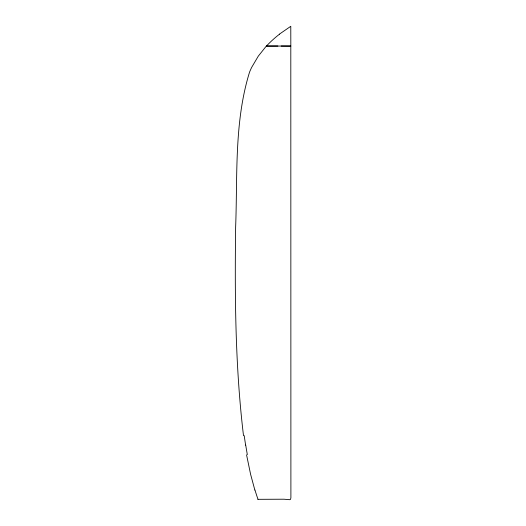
<?xml version="1.0" encoding="UTF-8"?>
<svg xmlns="http://www.w3.org/2000/svg" width="526" height="526" viewBox="0 0 526 526"><rect width="100%" height="100%" fill="white"/><g stroke="black" fill="none" stroke-linecap="round" stroke-linejoin="round"><path stroke-width="0.79" d="M277.892 46.025L266.334 46.051L258.279 56.17L251.717 67.289A72.069 68.932 -48.2 0 0 249.548 72.147C234.07 122.045 237.594 175.493 235.635 227.12C234.734 296.69 235.201 366.563 243.512 435.725M279.431 34.124L290.779 26.3L290.825 46.064L281.16 46.025M266.347 46.058L290.806 46.058L290.898 497.695L290.562 499.319L289.668 499.7L284.014 499.213L257.858 499.319M254.847 490.061L250.593 474.274L246.556 454.819M257.977 499.266A241.125 227.528 -77.5 0 1 254.972 490.022M245.622 445.121A407.505 369.962 -83.5 0 1 244.215 435.594M247.332 454.635A429.505 394.092 -82.5 0 1 245.714 445.101M266.393 46.11A107.718 103.615 -43.7 0 1 279.484 34.197"/></g></svg>
